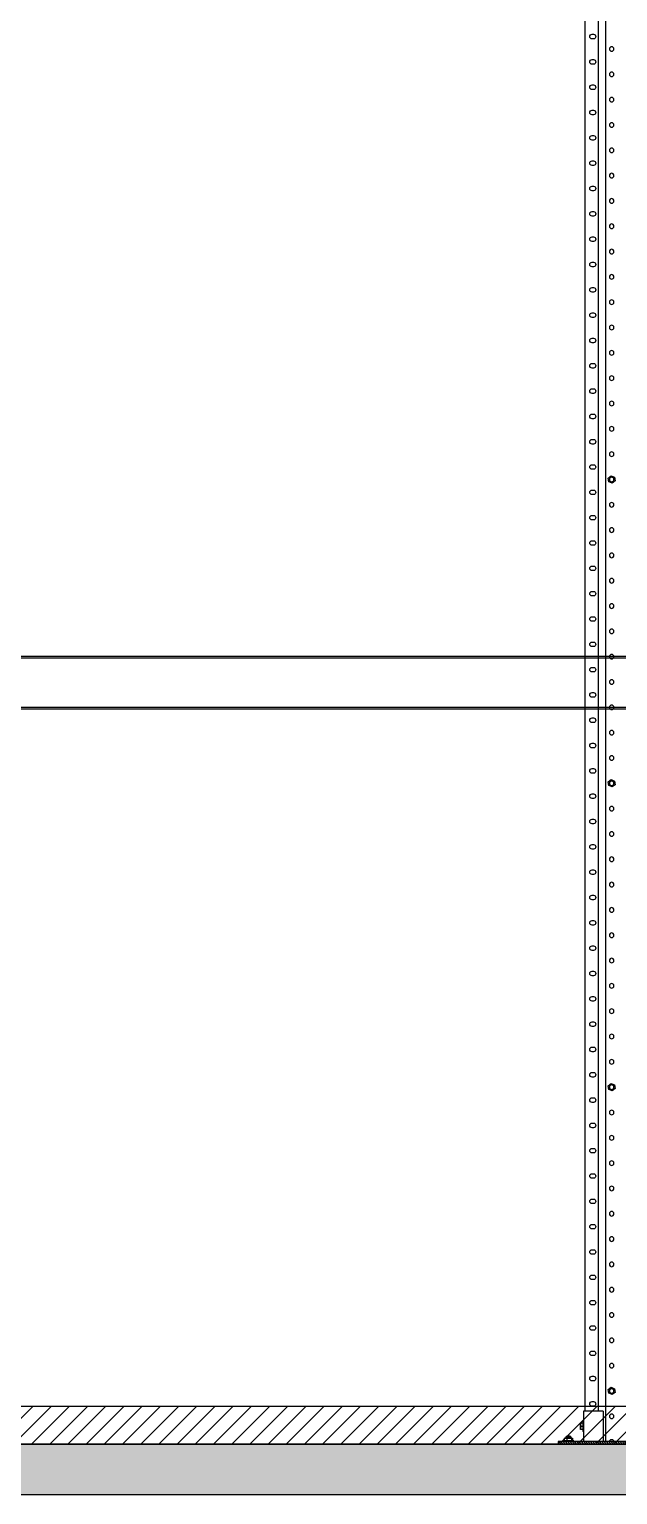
# Model space of a CAD drawing. Header units: millimetres. Extents: x 223 to 55669, y 510 to 13629.
# Drawn here: x 38854 to 40016, y 926 to 3820 of the extents above; entities that cross this region are included whole.
import ezdxf

# ---------------------------------------------------------------- set-up
doc = ezdxf.new("R2010")
doc.units = ezdxf.units.MM
doc.linetypes.add('LIN0', pattern=[0])
doc.layers.add('arq_fina', color=30, linetype='Continuous')
doc.layers.add('MONTANTE', color=170, linetype='LIN0', lineweight=25)

# ---------------------------------------------------------------- blocks, each defined once
blk = doc.blocks.new('*U66')
at = {"layer": 'MONTANTE'}
h = blk.add_hatch(dxfattribs=at)
h.set_pattern_fill('ANSI31', color=256)
h.set_pattern_definition([(45, (-10915.7787, -3455.3437), (-2.245064, 2.245064), [])])
h.paths.add_polyline_path([(0, 0), (-145, 0), (-145, 4.7), (0, 4.7)])
for p, q in [((-93.2, 10954.8), (-93.2, 4.7)), ((-78.8, 10954.8), (-78.8, 64.7)), ((-52.6, 10954.8), (-52.6, 64.7)), ((-88.3, 64.7), (-88.3, 4.7)), ((-88.3, 64.7), (-50, 64.7)), ((-50, 64.7), (-50, 4.7)), ((-48.4, 45), (-50, 45)), ((-48.4, 45), (-48.4, 24.5)), ((-48.4, 41.1), (-44.6, 41.1)), ((-48.4, 34.7), (-44.6, 34.7)), ((-44.6, 41.1), (-44, 37.9)), ((-44, 28.4), (-44, 41.1)), ((-145, 4.7), (0, 4.7)), ((0, 0), (-145, 0)), ((-50, 24.5), (-48.4, 24.5)), ((-48.4, 28.4), (-44.6, 28.4)), ((-44.6, 28.4), (-44, 28.4)), ((-30.4, 6.3), (-30.4, 4.7)), ((-30.4, 6.3), (-9.6, 6.3)), ((-26.9, 11.9), (-28, 11.3)), ((-28, 11.3), (-28, 6.8)), ((-28, 6.8), (-27.1, 6.3)), ((-25.8, 11.3), (-26.9, 11.9)), ((-26.9, 11.9), (-13.1, 11.9)), ((-25.8, 6.8), (-26.9, 6.3)), ((-21.8, 11.9), (-25.8, 11.3)), ((-25.8, 11.3), (-25.8, 6.8)), ((-21.8, 6.3), (-25.8, 6.8)), ((-23.4, 15.4), (-24.8, 14.3)), ((-15.2, 14.3), (-24.8, 14.3)), ((-24.8, 14.3), (-24.8, 11.9)), ((-23.4, 15.4), (-16.6, 15.4)), ((-17.8, 11.3), (-21.8, 11.9)), ((-17.8, 6.8), (-21.8, 6.3)), ((-14.9, 11.9), (-17.8, 11.3)), ((-17.8, 6.8), (-17.8, 11.3)), ((-14.9, 6.3), (-17.8, 6.8)), ((-15.2, 14.3), (-16.6, 15.4)), ((-15.2, 14.3), (-15.2, 11.9)), ((-12, 11.3), (-14.9, 11.9)), ((-12, 6.8), (-14.9, 6.3)), ((-13.1, 11.9), (-12, 11.3)), ((-12.9, 6.3), (-12, 6.8)), ((-12, 6.8), (-12, 11.3)), ((-9.6, 4.7), (-9.6, 6.3)), ((0, 4.7), (0, 0)), ((0, 4.7), (0, 0)), ((0, 4.7), (0, 0)), ((0, 4.7), (0, 0)), ((0, 4.7), (0, 0)), ((0, 4.7), (0, 0)), ((0, 4.7), (0, 0)), ((0, 4.7), (0, 0)), ((0, 4.7), (0, 0)), ((0, 4.7), (0, 0)), ((0, 4.7), (0, 0)), ((0, 4.7), (0, 0)), ((0, 4.7), (0, 0)), ((0, 4.7), (0, 0)), ((0, 4.7), (0, 0)), ((0, 4.7), (0, 0)), ((0, 4.7), (0, 0)), ((0, 4.7), (0, 0)), ((0, 4.7), (0, 0)), ((0, 4.7), (0, 0)), ((0, 4.7), (0, 0)), ((0, 4.7), (0, 0)), ((0, 4.7), (0, 0)), ((0, 4.7), (0, 0)), ((0, 4.7), (0, 0)), ((0, 4.7), (0, 0)), ((0, 4.7), (0, 0)), ((0, 4.7), (0, 0)), ((0, 4.7), (0, 0)), ((0, 4.7), (0, 0)), ((0, 4.7), (0, 0)), ((0, 4.7), (0, 0)), ((0, 4.7), (0, 0)), ((0, 4.7), (0, 0)), ((0, 4.7), (0, 0)), ((0, 4.7), (0, 0)), ((0, 4.7), (0, 0)), ((0, 4.7), (0, 0)), ((0, 4.7), (0, 0)), ((0, 4.7), (0, 0)), ((0, 4.7), (0, 0)), ((0, 4.7), (0, 0)), ((0, 4.7), (0, 0)), ((0, 4.7), (0, 0)), ((0, 4.7), (0, 0)), ((0, 4.7), (0, 0)), ((0, 4.7), (0, 0)), ((0, 4.7), (0, 0)), ((0, 4.7), (0, 0)), ((0, 4.7), (0, 0)), ((0, 4.7), (0, 0)), ((0, 4.7), (0, 0)), ((0, 4.7), (0, 0)), ((0, 4.7), (0, 0)), ((0, 4.7), (0, 0)), ((0, 4.7), (0, 0)), ((0, 4.7), (0, 0)), ((0, 4.7), (0, 0)), ((0, 4.7), (0, 0)), ((0, 4.7), (0, 0)), ((0, 4.7), (0, 0)), ((0, 4.7), (0, 0)), ((0, 4.7), (0, 0)), ((0, 4.7), (0, 0)), ((0, 4.7), (0, 0)), ((0, 4.7), (0, 0)), ((0, 4.7), (0, 0)), ((0, 4.7), (0, 0)), ((0, 4.7), (0, 0)), ((0, 4.7), (0, 0)), ((0, 4.7), (0, 0)), ((0, 4.7), (0, 0)), ((0, 4.7), (0, 0)), ((0, 4.7), (0, 0)), ((0, 4.7), (0, 0)), ((0, 4.7), (0, 0)), ((0, 4.7), (0, 0)), ((0, 4.7), (0, 0)), ((0, 4.7), (0, 0)), ((0, 4.7), (0, 0)), ((0, 4.7), (0, 0)), ((0, 4.7), (0, 0)), ((0, 4.7), (0, 0)), ((0, 4.7), (0, 0)), ((0, 4.7), (0, 0)), ((0, 4.7), (0, 0)), ((0, 4.7), (0, 0)), ((0, 4.7), (0, 0)), ((0, 4.7), (0, 0)), ((0, 4.7), (0, 0)), ((0, 4.7), (0, 0)), ((0, 4.7), (0, 0)), ((0, 4.7), (0, 0)), ((0, 4.7), (0, 0)), ((0, 4.7), (0, 0)), ((0, 4.7), (0, 0)), ((0, 4.7), (0, 0)), ((0, 4.7), (0, 0)), ((0, 4.7), (0, 0)), ((0, 4.7), (0, 0)), ((0, 4.7), (0, 0)), ((0, 4.7), (0, 0)), ((0, 4.7), (0, 0)), ((0, 4.7), (0, 0)), ((0, 4.7), (0, 0)), ((0, 4.7), (0, 0)), ((0, 4.7), (0, 0)), ((0, 4.7), (0, 0)), ((0, 4.7), (0, 0)), ((0, 4.7), (0, 0)), ((0, 4.7), (0, 0)), ((0, 4.7), (0, 0)), ((0, 4.7), (0, 0)), ((0, 4.7), (0, 0)), ((0, 4.7), (0, 0)), ((0, 4.7), (0, 0)), ((0, 4.7), (0, 0)), ((0, 4.7), (0, 0)), ((0, 4.7), (0, 0)), ((0, 4.7), (0, 0)), ((0, 4.7), (0, 0)), ((0, 4.7), (0, 0)), ((0, 4.7), (0, 0)), ((0, 4.7), (0, 0)), ((0, 4.7), (0, 0)), ((0, 4.7), (0, 0)), ((0, 4.7), (0, 0)), ((0, 4.7), (0, 0)), ((0, 4.7), (0, 0)), ((0, 4.7), (0, 0)), ((0, 4.7), (0, 0)), ((0, 4.7), (0, 0)), ((0, 4.7), (0, 0)), ((0, 4.7), (0, 0)), ((0, 4.7), (0, 0)), ((0, 4.7), (0, 0)), ((0, 4.7), (0, 0)), ((0, 4.7), (0, 0)), ((0, 4.7), (0, 0)), ((0, 4.7), (0, 0)), ((0, 4.7), (0, 0)), ((0, 4.7), (0, 0)), ((0, 4.7), (0, 0)), ((0, 4.7), (0, 0)), ((0, 4.7), (0, 0)), ((0, 4.7), (0, 0)), ((0, 4.7), (0, 0)), ((0, 4.7), (0, 0)), ((0, 4.7), (0, 0)), ((0, 4.7), (0, 0)), ((0, 4.7), (0, 0)), ((0, 4.7), (0, 0)), ((0, 4.7), (0, 0)), ((0, 4.7), (0, 0)), ((0, 4.7), (0, 0)), ((0, 4.7), (0, 0)), ((0, 4.7), (0, 0)), ((0, 4.7), (0, 0)), ((0, 4.7), (0, 0)), ((0, 4.7), (0, 0)), ((0, 4.7), (0, 0)), ((0, 4.7), (0, 0)), ((0, 4.7), (0, 0)), ((0, 4.7), (0, 0)), ((0, 4.7), (0, 0)), ((0, 4.7), (0, 0)), ((0, 4.7), (0, 0)), ((0, 4.7), (0, 0)), ((0, 4.7), (0, 0)), ((0, 4.7), (0, 0)), ((0, 4.7), (0, 0)), ((0, 4.7), (0, 0)), ((0, 4.7), (0, 0)), ((0, 4.7), (0, 0)), ((0, 4.7), (0, 0)), ((0, 4.7), (0, 0)), ((0, 4.7), (0, 0)), ((0, 4.7), (0, 0)), ((0, 4.7), (0, 0)), ((0, 4.7), (0, 0)), ((0, 4.7), (0, 0)), ((0, 4.7), (0, 0)), ((0, 4.7), (0, 0)), ((0, 4.7), (0, 0)), ((0, 4.7), (0, 0)), ((0, 4.7), (0, 0)), ((0, 4.7), (0, 0)), ((0, 4.7), (0, 0)), ((0, 4.7), (0, 0)), ((0, 4.7), (0, 0)), ((0, 4.7), (0, 0)), ((0, 4.7), (0, 0)), ((0, 4.7), (0, 0)), ((0, 4.7), (0, 0)), ((0, 4.7), (0, 0)), ((0, 4.7), (0, 0)), ((0, 4.7), (0, 0)), ((0, 4.7), (0, 0)), ((0, 4.7), (0, 0)), ((0, 4.7), (0, 0)), ((0, 4.7), (0, 0)), ((0, 4.7), (0, 0)), ((0, 4.7), (0, 0)), ((0, 4.7), (0, 0)), ((0, 4.7), (0, 0)), ((0, 4.7), (0, 0)), ((0, 4.7), (0, 0)), ((0, 4.7), (0, 0)), ((0, 4.7), (0, 0)), ((0, 4.7), (0, 0)), ((0, 4.7), (0, 0)), ((0, 4.7), (0, 0)), ((0, 4.7), (0, 0)), ((0, 4.7), (0, 0)), ((0, 4.7), (0, 0)), ((0, 4.7), (0, 0)), ((0, 4.7), (0, 0)), ((0, 4.7), (0, 0)), ((0, 4.7), (0, 0)), ((0, 4.7), (0, 0)), ((0, 4.7), (0, 0)), ((0, 4.7), (0, 0)), ((0, 4.7), (0, 0)), ((0, 4.7), (0, 0)), ((0, 4.7), (0, 0)), ((0, 4.7), (0, 0)), ((0, 4.7), (0, 0)), ((0, 4.7), (0, 0)), ((0, 4.7), (0, 0)), ((0, 4.7), (0, 0)), ((0, 4.7), (0, 0)), ((0, 4.7), (0, 0)), ((0, 4.7), (0, 0)), ((0, 4.7), (0, 0)), ((0, 4.7), (0, 0)), ((0, 4.7), (0, 0)), ((0, 4.7), (0, 0)), ((0, 4.7), (0, 0)), ((0, 4.7), (0, 0)), ((0, 4.7), (0, 0)), ((0, 4.7), (0, 0)), ((0, 4.7), (0, 0)), ((0, 4.7), (0, 0)), ((0, 4.7), (0, 0)), ((0, 4.7), (0, 0)), ((0, 4.7), (0, 0)), ((0, 4.7), (0, 0)), ((0, 4.7), (0, 0)), ((0, 4.7), (0, 0)), ((0, 4.7), (0, 0)), ((0, 4.7), (0, 0)), ((0, 4.7), (0, 0)), ((0, 4.7), (0, 0)), ((0, 4.7), (0, 0)), ((0, 4.7), (0, 0)), ((0, 4.7), (0, 0)), ((0, 4.7), (0, 0)), ((0, 4.7), (0, 0)), ((0, 4.7), (0, 0)), ((0, 4.7), (0, 0)), ((0, 4.7), (0, 0)), ((0, 4.7), (0, 0)), ((0, 4.7), (0, 0)), ((0, 4.7), (0, 0)), ((0, 4.7), (0, 0)), ((0, 4.7), (0, 0)), ((0, 4.7), (0, 0)), ((0, 4.7), (0, 0)), ((0, 4.7), (0, 0)), ((0, 4.7), (0, 0)), ((0, 4.7), (0, 0)), ((0, 4.7), (0, 0)), ((0, 4.7), (0, 0)), ((0, 4.7), (0, 0)), ((0, 4.7), (0, 0)), ((0, 4.7), (0, 0)), ((0, 4.7), (0, 0)), ((0, 4.7), (0, 0)), ((0, 4.7), (0, 0)), ((0, 4.7), (0, 0)), ((0, 4.7), (0, 0)), ((0, 4.7), (0, 0)), ((0, 4.7), (0, 0)), ((0, 4.7), (0, 0)), ((0, 4.7), (0, 0)), ((0, 4.7), (0, 0)), ((0, 4.7), (0, 0)), ((0, 4.7), (0, 0)), ((0, 4.7), (0, 0)), ((0, 4.7), (0, 0)), ((0, 4.7), (0, 0)), ((0, 4.7), (0, 0)), ((0, 4.7), (0, 0)), ((0, 4.7), (0, 0)), ((0, 4.7), (0, 0)), ((0, 4.7), (0, 0)), ((0, 4.7), (0, 0)), ((0, 4.7), (0, 0)), ((0, 4.7), (0, 0)), ((0, 4.7), (0, 0)), ((0, 4.7), (0, 0)), ((0, 4.7), (0, 0)), ((0, 4.7), (0, 0)), ((0, 4.7), (0, 0)), ((0, 4.7), (0, 0)), ((0, 4.7), (0, 0)), ((0, 4.7), (0, 0)), ((0, 4.7), (0, 0)), ((0, 4.7), (0, 0)), ((0, 4.7), (0, 0)), ((0, 4.7), (0, 0)), ((0, 4.7), (0, 0)), ((0, 4.7), (0, 0)), ((0, 4.7), (0, 0)), ((0, 4.7), (0, 0)), ((0, 4.7), (0, 0)), ((0, 4.7), (0, 0)), ((0, 4.7), (0, 0)), ((0, 4.7), (0, 0)), ((0, 4.7), (0, 0)), ((0, 4.7), (0, 0)), ((0, 4.7), (0, 0)), ((0, 4.7), (0, 0)), ((0, 4.7), (0, 0)), ((0, 4.7), (0, 0))]:
    blk.add_line(p, q, dxfattribs=at)
for points in [[(-69.6, 2774.7), (-66.6, 2774.7, 1), (-66.6, 2783.7), (-69.6, 2783.7, 1)], [(-69.6, 2724.7), (-66.6, 2724.7, 1), (-66.6, 2733.7), (-69.6, 2733.7, 1)], [(-69.6, 2674.7), (-66.6, 2674.7, 1), (-66.6, 2683.7), (-69.6, 2683.7, 1)], [(-69.6, 2624.7), (-66.6, 2624.7, 1), (-66.6, 2633.7), (-69.6, 2633.7, 1)], [(-69.6, 2574.7), (-66.6, 2574.7, 1), (-66.6, 2583.7), (-69.6, 2583.7, 1)], [(-69.6, 2524.7), (-66.6, 2524.7, 1), (-66.6, 2533.7), (-69.6, 2533.7, 1)], [(-69.6, 2474.7), (-66.6, 2474.7, 1), (-66.6, 2483.7), (-69.6, 2483.7, 1)], [(-69.6, 2424.7), (-66.6, 2424.7, 1), (-66.6, 2433.7), (-69.6, 2433.7, 1)], [(-69.6, 2374.7), (-66.6, 2374.7, 1), (-66.6, 2383.7), (-69.6, 2383.7, 1)], [(-69.6, 2324.7), (-66.6, 2324.7, 1), (-66.6, 2333.7), (-69.6, 2333.7, 1)], [(-69.6, 2274.7), (-66.6, 2274.7, 1), (-66.6, 2283.7), (-69.6, 2283.7, 1)], [(-69.6, 2224.7), (-66.6, 2224.7, 1), (-66.6, 2233.7), (-69.6, 2233.7, 1)], [(-69.6, 2174.7), (-66.6, 2174.7, 1), (-66.6, 2183.7), (-69.6, 2183.7, 1)], [(-69.6, 2124.7), (-66.6, 2124.7, 1), (-66.6, 2133.7), (-69.6, 2133.7, 1)], [(-69.6, 2074.7), (-66.6, 2074.7, 1), (-66.6, 2083.7), (-69.6, 2083.7, 1)], [(-69.6, 2024.7), (-66.6, 2024.7, 1), (-66.6, 2033.7), (-69.6, 2033.7, 1)], [(-69.6, 1974.7), (-66.6, 1974.7, 1), (-66.6, 1983.7), (-69.6, 1983.7, 1)], [(-69.6, 1924.7), (-66.6, 1924.7, 1), (-66.6, 1933.7), (-69.6, 1933.7, 1)], [(-69.6, 1874.7), (-66.6, 1874.7, 1), (-66.6, 1883.7), (-69.6, 1883.7, 1)], [(-69.6, 1824.7), (-66.6, 1824.7, 1), (-66.6, 1833.7), (-69.6, 1833.7, 1)], [(-69.6, 1774.7), (-66.6, 1774.7, 1), (-66.6, 1783.7), (-69.6, 1783.7, 1)], [(-69.6, 1724.7), (-66.6, 1724.7, 1), (-66.6, 1733.7), (-69.6, 1733.7, 1)], [(-69.6, 1674.7), (-66.6, 1674.7, 1), (-66.6, 1683.7), (-69.6, 1683.7, 1)], [(-69.6, 1624.7), (-66.6, 1624.7, 1), (-66.6, 1633.7), (-69.6, 1633.7, 1)], [(-69.6, 1574.7), (-66.6, 1574.7, 1), (-66.6, 1583.7), (-69.6, 1583.7, 1)], [(-69.6, 1524.7), (-66.6, 1524.7, 1), (-66.6, 1533.7), (-69.6, 1533.7, 1)], [(-69.6, 1474.7), (-66.6, 1474.7, 1), (-66.6, 1483.7), (-69.6, 1483.7, 1)], [(-69.6, 1424.7), (-66.6, 1424.7, 1), (-66.6, 1433.7), (-69.6, 1433.7, 1)], [(-69.6, 1374.7), (-66.6, 1374.7, 1), (-66.6, 1383.7), (-69.6, 1383.7, 1)], [(-69.6, 1324.7), (-66.6, 1324.7, 1), (-66.6, 1333.7), (-69.6, 1333.7, 1)], [(-69.6, 1274.7), (-66.6, 1274.7, 1), (-66.6, 1283.7), (-69.6, 1283.7, 1)], [(-69.6, 1224.7), (-66.6, 1224.7, 1), (-66.6, 1233.7), (-69.6, 1233.7, 1)], [(-69.6, 1174.7), (-66.6, 1174.7, 1), (-66.6, 1183.7), (-69.6, 1183.7, 1)], [(-69.6, 1124.7), (-66.6, 1124.7, 1), (-66.6, 1133.7), (-69.6, 1133.7, 1)], [(-69.6, 1074.7), (-66.6, 1074.7, 1), (-66.6, 1083.7), (-69.6, 1083.7, 1)], [(-69.6, 1024.7), (-66.6, 1024.7, 1), (-66.6, 1033.7), (-69.6, 1033.7, 1)], [(-69.6, 974.7), (-66.6, 974.7, 1), (-66.6, 983.7), (-69.6, 983.7, 1)], [(-69.6, 924.7), (-66.6, 924.7, 1), (-66.6, 933.7), (-69.6, 933.7, 1)], [(-69.6, 874.7), (-66.6, 874.7, 1), (-66.6, 883.7), (-69.6, 883.7, 1)], [(-69.6, 824.7), (-66.6, 824.7, 1), (-66.6, 833.7), (-69.6, 833.7, 1)], [(-69.6, 774.7), (-66.6, 774.7, 1), (-66.6, 783.7), (-69.6, 783.7, 1)], [(-69.6, 724.7), (-66.6, 724.7, 1), (-66.6, 733.7), (-69.6, 733.7, 1)], [(-69.6, 674.7), (-66.6, 674.7, 1), (-66.6, 683.7), (-69.6, 683.7, 1)], [(-69.6, 624.7), (-66.6, 624.7, 1), (-66.6, 633.7), (-69.6, 633.7, 1)], [(-69.6, 574.7), (-66.6, 574.7, 1), (-66.6, 583.7), (-69.6, 583.7, 1)], [(-69.6, 524.7), (-66.6, 524.7, 1), (-66.6, 533.7), (-69.6, 533.7, 1)], [(-69.6, 474.7), (-66.6, 474.7, 1), (-66.6, 483.7), (-69.6, 483.7, 1)], [(-69.6, 424.7), (-66.6, 424.7, 1), (-66.6, 433.7), (-69.6, 433.7, 1)], [(-69.6, 374.7), (-66.6, 374.7, 1), (-66.6, 383.7), (-69.6, 383.7, 1)], [(-69.6, 324.7), (-66.6, 324.7, 1), (-66.6, 333.7), (-69.6, 333.7, 1)], [(-69.6, 274.7), (-66.6, 274.7, 1), (-66.6, 283.7), (-69.6, 283.7, 1)], [(-69.6, 224.7), (-66.6, 224.7, 1), (-66.6, 233.7), (-69.6, 233.7, 1)], [(-69.6, 174.7), (-66.6, 174.7, 1), (-66.6, 183.7), (-69.6, 183.7, 1)], [(-69.6, 124.7), (-66.6, 124.7, 1), (-66.6, 133.7), (-69.6, 133.7, 1)], [(-69.6, 74.7), (-66.6, 74.7, 1), (-66.6, 83.7), (-69.6, 83.7, 1)]]:
    blk.add_lwpolyline(points, format="xyb", close=True, dxfattribs=at)
for points in [[(-104.4, 1912), (-111.2, 1909.2), (-112.2, 1902), (-106.4, 1897.5), (-99.6, 1900.3), (-98.6, 1907.5), (-104.4, 1912)], [(-104.4, 1312), (-111.2, 1309.2), (-112.2, 1302), (-106.4, 1297.5), (-99.6, 1300.3), (-98.6, 1307.5), (-104.4, 1312)], [(-104.4, 712), (-111.2, 709.2), (-112.2, 702), (-106.4, 697.5), (-99.6, 700.3), (-98.6, 707.5), (-104.4, 712)], [(-104.4, 112), (-111.2, 109.2), (-112.2, 102), (-106.4, 97.5), (-99.6, 100.3), (-98.6, 107.5), (-104.4, 112)]]:
    blk.add_lwpolyline(points, dxfattribs=at)
for centre in [(-105.4, 2754.7), (-105.4, 2704.7), (-105.4, 2654.7), (-105.4, 2604.7), (-105.4, 2554.7), (-105.4, 2504.7), (-105.4, 2454.7), (-105.4, 2404.7), (-105.4, 2354.7), (-105.4, 2304.7), (-105.4, 2254.7), (-105.4, 2204.7), (-105.4, 2154.7), (-105.4, 2104.7), (-105.4, 2054.7), (-105.4, 2004.7), (-105.4, 1954.7), (-105.4, 1904.7), (-105.4, 1854.7), (-105.4, 1804.7), (-105.4, 1754.7), (-105.4, 1704.7), (-105.4, 1654.7), (-105.4, 1604.7), (-105.4, 1554.7), (-105.4, 1504.7), (-105.4, 1454.7), (-105.4, 1404.7), (-105.4, 1354.7), (-105.4, 1304.7), (-105.4, 1254.7), (-105.4, 1204.7), (-105.4, 1154.7), (-105.4, 1104.7), (-105.4, 1054.7), (-105.4, 1004.7), (-105.4, 954.7), (-105.4, 904.7), (-105.4, 854.7), (-105.4, 804.7), (-105.4, 754.7), (-105.4, 704.7), (-105.4, 654.7), (-105.4, 604.7), (-105.4, 554.7), (-105.4, 504.7), (-105.4, 454.7), (-105.4, 404.7), (-105.4, 354.7), (-105.4, 304.7), (-105.4, 254.7), (-105.4, 204.7), (-105.4, 154.7), (-105.4, 104.7), (-105.4, 54.7)]:
    blk.add_circle(centre, 4.5, dxfattribs=at)
blk.add_arc((-105.4, 4.7), 4.5, 0, 180, dxfattribs=at)
for points, knots in [([(-44, 41.1), (-44, 41.1), (-44, 41.1), (-44.3, 41.1), (-44.6, 41.1)], [0, 0, 0, 0, 0.0702136, 1, 1, 1, 1]), ([(-44, 37.9), (-44, 37.8), (-44, 36.8), (-44.3, 35.7), (-44.6, 34.7)], [0, 0, 0, 0, 0.070214, 1, 1, 1, 1]), ([(-44.6, 34.7), (-44.4, 33.9), (-44.1, 32.9), (-44, 31.8), (-44, 31.6)], [0, 0, 0, 0, 0.7681507, 1, 1, 1, 1]), ([(-44, 31.6), (-44.1, 30.7), (-44.2, 29.7), (-44.5, 28.6), (-44.6, 28.4)], [0, 0, 0, 0, 0.788999, 1, 1, 1, 1])]:
    blk.add_open_spline(points, degree=3, knots=knots, dxfattribs=at)
blk = doc.blocks.new('*U334')
blk.add_blockref('*U66', (145, -6477.375))
blk = doc.blocks.new('*U333')
at = {"color": 0, "linetype": 'ByBlock', "lineweight": -2, "transparency": 16777216}
blk.add_blockref('*U334', (-9800, 0), dxfattribs=at)
blk = doc.blocks.new('*U336')
for points in [[(6393, 50.5), (-4633, 50.5), (-4633, 47.5), (6393, 47.5)], [(6393, -50.2), (-4633, -50.2), (-4633, -53.2), (6393, -53.2)]]:
    blk.add_lwpolyline(points, close=True)
blk = doc.blocks.new('*U335')
at = {"color": 0, "linetype": 'ByBlock', "lineweight": -2, "transparency": 16777216}
blk.add_blockref('*U336', (0, 0), dxfattribs=at)

msp = doc.modelspace()

# ---------------------------------------------------------------- hatches: boundary and pattern name
at = {"transparency": 33554687}
h = msp.add_hatch(dxfattribs=at)
h.set_pattern_fill('AR-CONC', color=256, scale=1.1)
h.set_pattern_definition([(50, (33245.24, -12060.9), (200.4031, -17.533), [20.955, -230.505]), (355, (33245.24, -12060.9), (-38.7678, 210.1625), [16.764, -184.4046]), (100.45144, (33261.94, -12062.37), (161.6354, 192.6295), [17.809, -195.8993]), (46.1842, (33245.24, -12005.02), (298.187, -46.2466), [31.4325, -345.7575]), (96.6356, (33270.1, -12008.88), (261.1445, 272.1687), [26.7135, -293.8492]), (351.1842, (33245.24, -12005.02), (261.1445, 272.1687), [25.146, -276.6057]), (21, (33273.18, -12019), (166.7758, -112.4917), [20.955, -230.505]), (326, (33273.18, -12019), (67.9822, 202.6068), [16.764, -184.404]), (71.45144, (33287.08, -12028.37), (234.7581, 90.115), [17.809, -195.8989]), (37.5, (33245.24, -12060.904), (3.39746, 93.01054), [0, -182.1688, 0, -187.198, 0, -185.1025]), (7.5, (33245.24, -12060.9), (73.50163, 110.19863), [0, -106.7308, 0, -177.9778, 0, -70.5485]), (327.5, (33182.93, -12060.904), (149.14965, -6.30162), [0, -69.85, 0, -217.932, 0, -289.179]), (317.5, (33154.99, -12060.9), (162.9421, 27.96914), [0, -90.805, 0, -144.7292, 0, -205.359])])
h.paths.add_polyline_path([(223, 926), (55669.3, 926), (55669.3, 1026), (223, 1026), (223, 926)], is_closed=False)
at = {"layer": 'arq_fina'}
h = msp.add_hatch(dxfattribs=at)
h.set_pattern_fill('ANSI31', color=2, scale=8)
h.set_pattern_definition([(45, (40889.319, 3092.77), (-17.96051, 17.96051), [])])
h.paths.add_polyline_path([(31340.3, 1026), (41228.7, 1026), (41228.7, 1101), (31340.3, 1101), (31340.3, 1026)], is_closed=False)

# ---------------------------------------------------------------- linework, layer by layer
at = {"color": 2}
msp.add_lwpolyline([(31340.3, 1101), (41228.7, 1101), (41228.7, 1026), (31340.3, 1026)], close=True, dxfattribs=at)
msp.add_lwpolyline([(223, 1026), (55669.3, 1026), (55669.3, 926), (223, 926)], close=True)

# ---------------------------------------------------------------- block references
at = {"xscale": -1}
msp.add_blockref('*U333', (30243.4, 7503.4), dxfattribs=at)
msp.add_blockref('*U335', (34784, 2530.9))

doc.saveas('drawing.dxf')
